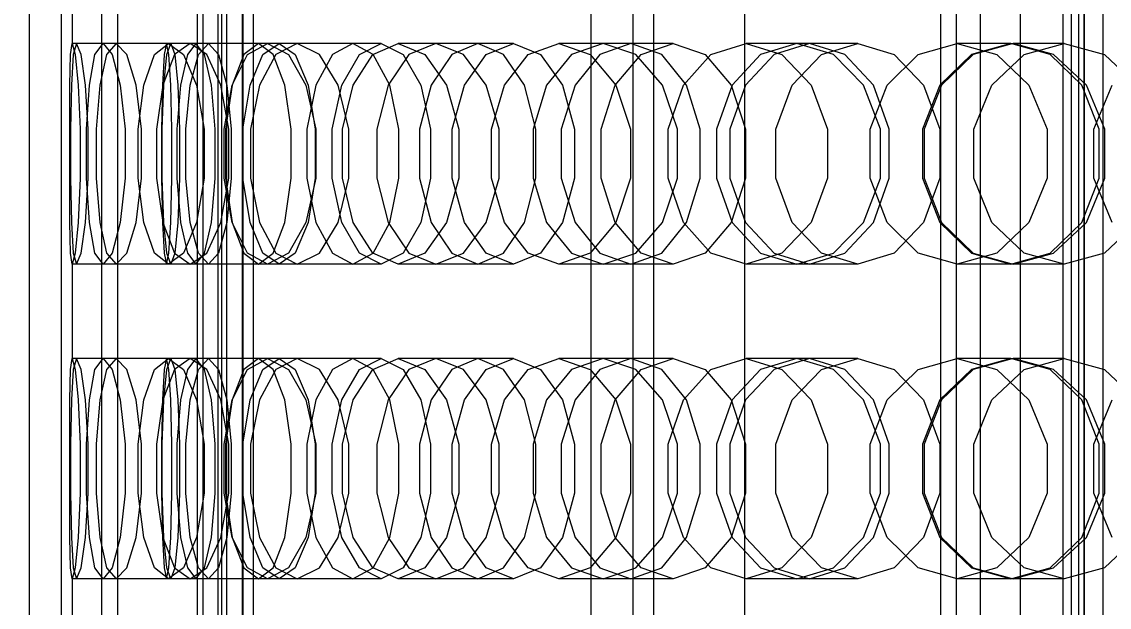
# Model space of a CAD drawing. Header units: millimetres. Extents: x -191664 to 191490, y -197311 to 10263.
# Drawn here: x 1173.6 to 1380.8, y -110326.4 to -110214.8 of the extents above; entities that cross this region are included whole.
import ezdxf

# ---------------------------------------------------------------- set-up
doc = ezdxf.new("R2010")
doc.units = ezdxf.units.MM
doc.layers.add('DET_briquetadora_superior', color=7, linetype='Continuous', lineweight=0)
doc.layers.add('R15_COTAS_TRANSPORTE_P', color=1, linetype='Continuous', lineweight=0)
doc.dimstyles.new('PLANTA_20', dxfattribs={"dimtxt": 50, "dimasz": 30, "dimexe": 30, "dimexo": 16, "dimgap": 20, "dimtad": 1, "dimtih": 1, "dimtoh": 1, "dimdec": 1, "dimzin": 0, "dimdsep": 46, "dimcen": 0.09, "dimadec": 0, "dimazin": 0, "dimtfac": 1, "dimtdec": 4, "dimtofl": 0, "dimtmove": 0, "dimatfit": 3, "dimfxl": 1, "dimtolj": 1, "dimtzin": 0, "dimarcsym": 0})

# ---------------------------------------------------------------- blocks, each defined once
blk = doc.blocks.new('*D131')
at = {"layer": 'Defpoints', "color": 0, "transparency": 16777216}
for p in [(1100, -183968.15), (1139.8, -184162.66), (1104.62, -184212), (1304.62, -184212), (1304.62, -184212)]:
    blk.add_point(p, dxfattribs=at)
at = {"layer": 'R15_COTAS_TRANSPORTE_P', "color": 0, "lineweight": -2, "transparency": 16777216}
blk.add_arc((1304.62, -184212), 172.05, 140.0034, 169.9966, dxfattribs=at)
at = {"layer": 'R15_COTAS_TRANSPORTE_P', "color": 0, "transparency": 16777216}
for points in [[(1169.28, -184097.88), (1176.35, -184104.95), (1194.03, -184080.2)], [(1140.17, -184182.55), (1130.2, -184181.68), (1132.57, -184212)]]:
    blk.add_solid(points, dxfattribs=at)
blk = doc.blocks.new('*D133')
at = {"layer": 'Defpoints', "color": 0, "transparency": 16777216}
for p in [(439.69, -194147.98), (217.89, -194406.09), (-500, -194490), (-500, -194490), (500, -194490)]:
    blk.add_point(p, dxfattribs=at)
at = {"layer": 'R15_COTAS_TRANSPORTE_P', "color": 0, "lineweight": -2, "transparency": 16777216}
blk.add_arc((-500, -194490), 722.77, 2.37834, 17.62166, dxfattribs=at)
at = {"layer": 'R15_COTAS_TRANSPORTE_P', "color": 0, "transparency": 16777216}
for points in [[(184.12, -194272.81), (193.59, -194269.58), (179.18, -194242.8)], [(227.15, -194459.9), (217.15, -194460.11), (222.77, -194490)]]:
    blk.add_solid(points, dxfattribs=at)

msp = doc.modelspace()

# ---------------------------------------------------------------- linework, layer by layer
at = {"layer": 'DET_briquetadora_superior', "color": 8, "true_color": 0x6f7d84}
for p, q in [((1376, -110401), (1376, -110019)), ((1372, -110397), (1372, -110023)), ((1376, -110023), (1376, -110397)), ((1207, -110030), (1207, -110390)), ((1211, -110390), (1211, -110030)), ((1290, -110030), (1290, -110390)), ((1294, -110390), (1294, -110030))]:
    msp.add_line(p, q, dxfattribs=at)
at = {"layer": 'DET_briquetadora_superior', "color": 253, "true_color": 0xa8b8bb}
for p, q in [((1372, -110400), (1372, -110020)), ((1375, -110400), (1375, -110020))]:
    msp.add_line(p, q, dxfattribs=at)
at = {"layer": 'DET_briquetadora_superior', "color": 254, "true_color": 0xd5dbd6}
for p, q in [((1175, -110030), (1175, -110390)), ((1181.13, -110030), (1181.13, -110390)), ((1211.64, -110030), (1211.64, -110390)), ((1217.77, -110390), (1217.77, -110030)), ((1373.49, -110030), (1373.49, -110390)), ((1379.62, -110390), (1379.62, -110030))]:
    msp.add_line(p, q, dxfattribs=at)
at = {"layer": 'DET_briquetadora_superior', "color": 250, "true_color": 0x30373b}
for p, q in [((1188.79, -110030), (1188.79, -110390)), ((1208.13, -110030), (1208.13, -110390)), ((1215.79, -110390), (1215.79, -110030)), ((1356.18, -110030), (1356.18, -110390)), ((1363.85, -110390), (1363.85, -110030))]:
    msp.add_line(p, q, dxfattribs=at)
at = {"layer": 'DET_briquetadora_superior', "color": 252, "true_color": 0x77858c}
for p, q in [((1191.85, -110030), (1191.85, -110390)), ((1212.58, -110030), (1212.58, -110390)), ((1215.64, -110390), (1215.64, -110030)), ((1348.62, -110030), (1348.62, -110390)), ((1351.69, -110390), (1351.69, -110030))]:
    msp.add_line(p, q, dxfattribs=at)
at = {"layer": 'DET_briquetadora_superior', "color": 9, "true_color": 0xb9c3c2}
for p, q in [((1282.1, -110390), (1282.1, -110030)), ((1311.28, -110030), (1311.28, -110390)), ((1371.99, -110390), (1371.99, -110030)), ((1183.22, -110201), (1183.22, -110219)), ((1182.88, -110221.08), (1183.22, -110219)), ((1201.2, -110219), (1183.22, -110219)), ((1183.22, -110219), (1183.78, -110221.08)), ((1184.06, -110219), (1183.42, -110221.08)), ((1202, -110219), (1184.06, -110219)), ((1184.91, -110221.08), (1184.06, -110219)), ((1187.56, -110221.08), (1189.09, -110219)), ((1206.8, -110219), (1189.09, -110219)), ((1189.09, -110219), (1190.82, -110221.08)), ((1191.59, -110219), (1189.77, -110221.08)), ((1209.18, -110219), (1191.59, -110219)), ((1193.62, -110221.08), (1191.59, -110219)), ((1198.87, -110221.08), (1201.55, -110219)), ((1201.2, -110219), (1200.75, -110221.08)), ((1201.65, -110221.08), (1201.2, -110219)), ((1201.26, -110221.08), (1202, -110219)), ((1218.69, -110219), (1201.55, -110219)), ((1201.55, -110219), (1204.44, -110221.08)), ((1202, -110219), (1202.75, -110221.08)), ((1205.68, -110219), (1202.71, -110221.08)), ((1206.8, -110219), (1205.16, -110221.08)), ((1222.63, -110219), (1205.68, -110219)), ((1208.85, -110221.08), (1205.68, -110219)), ((1208.43, -110221.08), (1206.8, -110219)), ((1207.26, -110221.08), (1209.18, -110219)), ((1209.18, -110219), (1211.11, -110221.08)), ((1218.69, -110219), (1215.9, -110221.08)), ((1216.61, -110221.08), (1220.41, -110219)), ((1221.48, -110221.08), (1218.69, -110219)), ((1219.56, -110221.08), (1222.63, -110219)), ((1236.68, -110219), (1220.41, -110219)), ((1220.41, -110219), (1224.4, -110221.08)), ((1226.09, -110219), (1222.02, -110221.08)), ((1222.63, -110219), (1225.7, -110221.08)), ((1242.1, -110219), (1226.09, -110219)), ((1230.34, -110221.08), (1226.09, -110219)), ((1236.68, -110219), (1232.79, -110221.08)), ((1240.58, -110221.08), (1236.68, -110219)), ((1237.94, -110221.08), (1242.1, -110219)), ((1240.49, -110221.08), (1245.33, -110219)), ((1242.1, -110219), (1246.26, -110221.08)), ((1260.46, -110219), (1245.33, -110219)), ((1245.33, -110219), (1250.36, -110221.08)), ((1252.47, -110219), (1247.37, -110221.08)), ((1267.27, -110219), (1252.47, -110219)), ((1257.74, -110221.08), (1252.47, -110219)), ((1260.46, -110219), (1255.52, -110221.08)), ((1265.4, -110221.08), (1260.46, -110219)), ((1262.08, -110221.08), (1267.27, -110219)), ((1267.27, -110219), (1272.45, -110221.08)), ((1270.08, -110221.08), (1275.9, -110219)), ((1289.62, -110219), (1275.9, -110219)), ((1275.9, -110219), (1281.87, -110221.08)), ((1284.36, -110219), (1278.32, -110221.08)), ((1289.62, -110219), (1283.73, -110221.08)), ((1297.7, -110219), (1284.36, -110219)), ((1290.56, -110221.08), (1284.36, -110219)), ((1295.52, -110221.08), (1289.62, -110219)), ((1291.58, -110221.08), (1297.7, -110219)), ((1297.7, -110219), (1303.82, -110221.08)), ((1304.9, -110221.08), (1311.58, -110219)), ((1323.67, -110219), (1311.58, -110219)), ((1311.58, -110219), (1318.4, -110221.08)), ((1321.23, -110219), (1314.35, -110221.08)), ((1323.67, -110219), (1316.92, -110221.08)), ((1332.88, -110219), (1321.23, -110219)), ((1328.25, -110221.08), (1321.23, -110219)), ((1330.42, -110221.08), (1323.67, -110219)), ((1325.93, -110221.08), (1332.88, -110219)), ((1332.88, -110219), (1339.82, -110221.08)), ((1344.34, -110221.08), (1351.77, -110219)), ((1362.01, -110219), (1351.77, -110219)), ((1351.77, -110219), (1359.32, -110221.08)), ((1362.01, -110219), (1354.52, -110221.08)), ((1362.44, -110219), (1354.84, -110221.08)), ((1369.51, -110221.08), (1362.01, -110219)), ((1372.2, -110219), (1362.44, -110219)), ((1370.16, -110221.08), (1362.44, -110219)), ((1364.54, -110221.08), (1372.2, -110219)), ((1372.2, -110219), (1379.85, -110221.08)), ((1182.76, -110226.91), (1182.88, -110221.08)), ((1183.42, -110221.08), (1183.06, -110226.91)), ((1183.78, -110221.08), (1184.37, -110226.91)), ((1185.75, -110226.91), (1184.91, -110221.08)), ((1186.49, -110226.91), (1187.56, -110221.08)), ((1189.77, -110221.08), (1188.46, -110226.91)), ((1190.82, -110221.08), (1192.36, -110226.91)), ((1195.39, -110226.91), (1193.62, -110221.08)), ((1196.86, -110226.91), (1198.87, -110221.08)), ((1200.75, -110221.08), (1200.4, -110226.91)), ((1202.71, -110221.08), (1200.47, -110226.91)), ((1200.66, -110226.91), (1201.26, -110221.08)), ((1202.01, -110226.91), (1201.65, -110221.08)), ((1202.75, -110221.08), (1203.34, -110226.91)), ((1205.16, -110221.08), (1203.86, -110226.91)), ((1204.44, -110221.08), (1206.9, -110226.91)), ((1205.72, -110226.91), (1207.26, -110221.08)), ((1209.73, -110226.91), (1208.43, -110221.08)), ((1211.53, -110226.91), (1208.85, -110221.08)), ((1211.11, -110221.08), (1212.65, -110226.91)), ((1215.9, -110221.08), (1213.67, -110226.91)), ((1213.7, -110226.91), (1216.61, -110221.08)), ((1217.1, -110226.91), (1219.56, -110221.08)), ((1222.02, -110221.08), (1218.89, -110226.91)), ((1223.71, -110226.91), (1221.48, -110221.08)), ((1224.4, -110221.08), (1227.74, -110226.91)), ((1225.7, -110221.08), (1228.16, -110226.91)), ((1232.79, -110221.08), (1229.66, -110226.91)), ((1233.89, -110226.91), (1230.34, -110221.08)), ((1234.6, -110226.91), (1237.94, -110221.08)), ((1236.73, -110226.91), (1240.49, -110221.08)), ((1243.7, -110226.91), (1240.58, -110221.08)), ((1247.37, -110221.08), (1243.4, -110226.91)), ((1246.26, -110221.08), (1249.6, -110226.91)), ((1250.36, -110221.08), (1254.52, -110226.91)), ((1255.52, -110221.08), (1251.57, -110226.91)), ((1262.09, -110226.91), (1257.74, -110221.08)), ((1257.92, -110226.91), (1262.08, -110221.08)), ((1269.36, -110226.91), (1265.4, -110221.08)), ((1265.54, -110226.91), (1270.08, -110221.08)), ((1272.45, -110221.08), (1276.61, -110226.91)), ((1278.32, -110221.08), (1273.59, -110226.91)), ((1283.73, -110221.08), (1279, -110226.91)), ((1281.87, -110221.08), (1286.78, -110226.91)), ((1286.67, -110226.91), (1291.58, -110221.08)), ((1295.64, -110226.91), (1290.56, -110221.08)), ((1300.25, -110226.91), (1295.52, -110221.08)), ((1299.65, -110226.91), (1304.9, -110221.08)), ((1303.82, -110221.08), (1308.73, -110226.91)), ((1314.35, -110221.08), (1308.93, -110226.91)), ((1316.92, -110221.08), (1311.5, -110226.91)), ((1318.4, -110221.08), (1323.98, -110226.91)), ((1320.36, -110226.91), (1325.93, -110221.08)), ((1333.97, -110226.91), (1328.25, -110221.08)), ((1335.83, -110226.91), (1330.42, -110221.08)), ((1338.47, -110226.91), (1344.34, -110221.08)), ((1339.82, -110221.08), (1345.4, -110226.91)), ((1354.52, -110221.08), (1348.51, -110226.91)), ((1354.84, -110221.08), (1348.83, -110226.91)), ((1358.4, -110226.91), (1364.54, -110221.08)), ((1359.32, -110221.08), (1365.47, -110226.91)), ((1375.51, -110226.91), (1369.51, -110221.08)), ((1376.43, -110226.91), (1370.16, -110221.08)), ((1379.85, -110221.08), (1386, -110226.91)), ((1182.75, -110235.33), (1182.76, -110226.91)), ((1183.06, -110226.91), (1182.92, -110235.33)), ((1184.37, -110226.91), (1184.76, -110235.33)), ((1186.27, -110235.33), (1185.75, -110226.91)), ((1185.95, -110235.33), (1186.49, -110226.91)), ((1188.46, -110226.91), (1187.79, -110235.33)), ((1192.36, -110226.91), (1193.28, -110235.33)), ((1196.44, -110235.33), (1195.39, -110226.91)), ((1195.8, -110235.33), (1196.86, -110226.91)), ((1200.47, -110226.91), (1199.29, -110235.33)), ((1200.4, -110226.91), (1200.2, -110235.33)), ((1200.33, -110235.33), (1200.66, -110226.91)), ((1202.21, -110235.33), (1202.01, -110226.91)), ((1203.86, -110226.91), (1203.13, -110235.33)), ((1203.34, -110226.91), (1203.67, -110235.33)), ((1204.86, -110235.33), (1205.72, -110226.91)), ((1206.9, -110226.91), (1208.33, -110235.33)), ((1210.46, -110235.33), (1209.73, -110226.91)), ((1213.08, -110235.33), (1211.53, -110226.91)), ((1212.14, -110235.33), (1213.7, -110226.91)), ((1213.67, -110226.91), (1212.43, -110235.33)), ((1212.65, -110226.91), (1213.51, -110235.33)), ((1215.73, -110235.33), (1217.1, -110226.91)), ((1218.89, -110226.91), (1217.21, -110235.33)), ((1224.95, -110235.33), (1223.71, -110226.91)), ((1227.74, -110226.91), (1229.65, -110235.33)), ((1229.66, -110226.91), (1227.93, -110235.33)), ((1228.16, -110226.91), (1229.52, -110235.33)), ((1232.74, -110235.33), (1234.6, -110226.91)), ((1235.92, -110235.33), (1233.89, -110226.91)), ((1234.69, -110235.33), (1236.73, -110226.91)), ((1243.4, -110226.91), (1241.25, -110235.33)), ((1245.44, -110235.33), (1243.7, -110226.91)), ((1251.57, -110226.91), (1249.37, -110235.33)), ((1249.6, -110226.91), (1251.45, -110235.33)), ((1254.52, -110226.91), (1256.88, -110235.33)), ((1255.61, -110235.33), (1257.92, -110226.91)), ((1264.56, -110235.33), (1262.09, -110226.91)), ((1263.06, -110235.33), (1265.54, -110226.91)), ((1271.56, -110235.33), (1269.36, -110226.91)), ((1273.59, -110226.91), (1271.01, -110235.33)), ((1279, -110226.91), (1276.38, -110235.33)), ((1276.61, -110226.91), (1278.92, -110235.33)), ((1283.95, -110235.33), (1286.67, -110226.91)), ((1286.78, -110226.91), (1289.55, -110235.33)), ((1298.51, -110235.33), (1295.64, -110226.91)), ((1296.77, -110235.33), (1299.65, -110226.91)), ((1302.87, -110235.33), (1300.25, -110226.91)), ((1308.93, -110226.91), (1305.97, -110235.33)), ((1311.5, -110226.91), (1308.5, -110235.33)), ((1308.73, -110226.91), (1311.45, -110235.33)), ((1317.27, -110235.33), (1320.36, -110226.91)), ((1323.98, -110226.91), (1327.11, -110235.33)), ((1337.19, -110235.33), (1333.97, -110226.91)), ((1335.24, -110235.33), (1338.47, -110226.91)), ((1338.84, -110235.33), (1335.83, -110226.91)), ((1348.51, -110226.91), (1345.18, -110235.33)), ((1345.4, -110226.91), (1348.49, -110235.33)), ((1348.83, -110226.91), (1345.53, -110235.33)), ((1354.99, -110235.33), (1358.4, -110226.91)), ((1365.47, -110226.91), (1368.91, -110235.33)), ((1378.85, -110235.33), (1375.51, -110226.91)), ((1379.94, -110235.33), (1376.43, -110226.91)), ((1377.81, -110235.33), (1381.33, -110226.91)), ((1182.75, -110244.67), (1182.75, -110235.33)), ((1182.92, -110235.33), (1182.92, -110244.67)), ((1184.76, -110235.33), (1184.76, -110244.67)), ((1185.95, -110244.67), (1185.95, -110235.33)), ((1186.27, -110244.67), (1186.27, -110235.33)), ((1187.79, -110235.33), (1187.79, -110244.67)), ((1193.28, -110235.33), (1193.28, -110244.67)), ((1195.8, -110244.67), (1195.8, -110235.33)), ((1196.44, -110244.67), (1196.44, -110235.33)), ((1199.29, -110235.33), (1199.29, -110244.67)), ((1200.2, -110235.33), (1200.2, -110244.67)), ((1200.33, -110244.67), (1200.33, -110235.33)), ((1202.21, -110244.67), (1202.21, -110235.33)), ((1203.13, -110235.33), (1203.13, -110244.67)), ((1203.67, -110235.33), (1203.67, -110244.67)), ((1204.86, -110244.67), (1204.86, -110235.33)), ((1208.33, -110235.33), (1208.33, -110244.67)), ((1210.46, -110244.67), (1210.46, -110235.33)), ((1212.14, -110244.67), (1212.14, -110235.33)), ((1212.43, -110235.33), (1212.43, -110244.67)), ((1213.08, -110244.67), (1213.08, -110235.33)), ((1213.51, -110235.33), (1213.51, -110244.67)), ((1215.73, -110244.67), (1215.73, -110235.33)), ((1217.21, -110235.33), (1217.21, -110244.67)), ((1224.95, -110244.67), (1224.95, -110235.33)), ((1227.93, -110235.33), (1227.93, -110244.67)), ((1229.52, -110235.33), (1229.52, -110244.67)), ((1229.65, -110235.33), (1229.65, -110244.67)), ((1232.74, -110244.67), (1232.74, -110235.33)), ((1234.69, -110244.67), (1234.69, -110235.33)), ((1235.92, -110244.67), (1235.92, -110235.33)), ((1241.25, -110235.33), (1241.25, -110244.67)), ((1245.44, -110244.67), (1245.44, -110235.33)), ((1249.37, -110235.33), (1249.37, -110244.67)), ((1251.45, -110235.33), (1251.45, -110244.67)), ((1255.61, -110244.67), (1255.61, -110235.33)), ((1256.88, -110235.33), (1256.88, -110244.67)), ((1263.06, -110244.67), (1263.06, -110235.33)), ((1264.56, -110244.67), (1264.56, -110235.33)), ((1271.01, -110235.33), (1271.01, -110244.67)), ((1271.56, -110244.67), (1271.56, -110235.33)), ((1276.38, -110235.33), (1276.38, -110244.67)), ((1278.92, -110235.33), (1278.92, -110244.67)), ((1283.95, -110244.67), (1283.95, -110235.33)), ((1289.55, -110235.33), (1289.55, -110244.67)), ((1296.77, -110244.67), (1296.77, -110235.33)), ((1298.51, -110244.67), (1298.51, -110235.33)), ((1302.87, -110244.67), (1302.87, -110235.33)), ((1305.97, -110235.33), (1305.97, -110244.67)), ((1308.5, -110235.33), (1308.5, -110244.67)), ((1311.45, -110235.33), (1311.45, -110244.67)), ((1317.27, -110244.67), (1317.27, -110235.33)), ((1327.11, -110235.33), (1327.11, -110244.67)), ((1335.24, -110244.67), (1335.24, -110235.33)), ((1337.19, -110244.67), (1337.19, -110235.33)), ((1338.84, -110244.67), (1338.84, -110235.33)), ((1345.18, -110235.33), (1345.18, -110244.67)), ((1345.53, -110235.33), (1345.53, -110244.67)), ((1348.49, -110235.33), (1348.49, -110244.67)), ((1354.99, -110244.67), (1354.99, -110235.33)), ((1368.91, -110235.33), (1368.91, -110244.67)), ((1377.81, -110244.67), (1377.81, -110235.33)), ((1378.85, -110244.67), (1378.85, -110235.33)), ((1379.94, -110244.67), (1379.94, -110235.33)), ((1182.76, -110253.09), (1182.75, -110244.67)), ((1182.92, -110244.67), (1183.06, -110253.09)), ((1184.76, -110244.67), (1184.37, -110253.09)), ((1185.75, -110253.09), (1186.27, -110244.67)), ((1186.49, -110253.09), (1185.95, -110244.67)), ((1187.79, -110244.67), (1188.46, -110253.09)), ((1193.28, -110244.67), (1192.36, -110253.09)), ((1195.39, -110253.09), (1196.44, -110244.67)), ((1196.86, -110253.09), (1195.8, -110244.67)), ((1199.29, -110244.67), (1200.47, -110253.09)), ((1200.2, -110244.67), (1200.4, -110253.09)), ((1200.66, -110253.09), (1200.33, -110244.67)), ((1202.01, -110253.09), (1202.21, -110244.67)), ((1203.13, -110244.67), (1203.86, -110253.09)), ((1203.67, -110244.67), (1203.34, -110253.09)), ((1205.72, -110253.09), (1204.86, -110244.67)), ((1208.33, -110244.67), (1206.9, -110253.09)), ((1209.73, -110253.09), (1210.46, -110244.67)), ((1211.53, -110253.09), (1213.08, -110244.67)), ((1213.7, -110253.09), (1212.14, -110244.67)), ((1212.43, -110244.67), (1213.67, -110253.09)), ((1213.51, -110244.67), (1212.65, -110253.09)), ((1217.1, -110253.09), (1215.73, -110244.67)), ((1217.21, -110244.67), (1218.89, -110253.09)), ((1223.71, -110253.09), (1224.95, -110244.67)), ((1229.65, -110244.67), (1227.74, -110253.09)), ((1227.93, -110244.67), (1229.66, -110253.09)), ((1229.52, -110244.67), (1228.16, -110253.09)), ((1234.6, -110253.09), (1232.74, -110244.67)), ((1233.89, -110253.09), (1235.92, -110244.67)), ((1236.73, -110253.09), (1234.69, -110244.67)), ((1241.25, -110244.67), (1243.4, -110253.09)), ((1243.7, -110253.09), (1245.44, -110244.67)), ((1249.37, -110244.67), (1251.57, -110253.09)), ((1251.45, -110244.67), (1249.6, -110253.09)), ((1256.88, -110244.67), (1254.52, -110253.09)), ((1257.92, -110253.09), (1255.61, -110244.67)), ((1262.09, -110253.09), (1264.56, -110244.67)), ((1265.54, -110253.09), (1263.06, -110244.67)), ((1269.36, -110253.09), (1271.56, -110244.67)), ((1271.01, -110244.67), (1273.59, -110253.09)), ((1276.38, -110244.67), (1279, -110253.09)), ((1278.92, -110244.67), (1276.61, -110253.09)), ((1286.67, -110253.09), (1283.95, -110244.67)), ((1289.55, -110244.67), (1286.78, -110253.09)), ((1295.64, -110253.09), (1298.51, -110244.67)), ((1299.65, -110253.09), (1296.77, -110244.67)), ((1300.25, -110253.09), (1302.87, -110244.67)), ((1305.97, -110244.67), (1308.93, -110253.09)), ((1308.5, -110244.67), (1311.5, -110253.09)), ((1311.45, -110244.67), (1308.73, -110253.09)), ((1320.36, -110253.09), (1317.27, -110244.67)), ((1327.11, -110244.67), (1323.98, -110253.09)), ((1333.97, -110253.09), (1337.19, -110244.67)), ((1338.47, -110253.09), (1335.24, -110244.67)), ((1335.83, -110253.09), (1338.84, -110244.67)), ((1345.18, -110244.67), (1348.51, -110253.09)), ((1348.49, -110244.67), (1345.4, -110253.09)), ((1345.53, -110244.67), (1348.83, -110253.09)), ((1358.4, -110253.09), (1354.99, -110244.67)), ((1368.91, -110244.67), (1365.47, -110253.09)), ((1375.51, -110253.09), (1378.85, -110244.67)), ((1376.43, -110253.09), (1379.94, -110244.67)), ((1381.33, -110253.09), (1377.81, -110244.67)), ((1182.88, -110258.92), (1182.76, -110253.09)), ((1183.06, -110253.09), (1183.42, -110258.92)), ((1184.37, -110253.09), (1183.78, -110258.92)), ((1184.91, -110258.92), (1185.75, -110253.09)), ((1187.56, -110258.92), (1186.49, -110253.09)), ((1188.46, -110253.09), (1189.77, -110258.92)), ((1192.36, -110253.09), (1190.82, -110258.92)), ((1193.62, -110258.92), (1195.39, -110253.09)), ((1198.87, -110258.92), (1196.86, -110253.09)), ((1200.4, -110253.09), (1200.75, -110258.92)), ((1200.47, -110253.09), (1202.71, -110258.92)), ((1201.26, -110258.92), (1200.66, -110253.09)), ((1201.65, -110258.92), (1202.01, -110253.09)), ((1203.34, -110253.09), (1202.75, -110258.92)), ((1203.86, -110253.09), (1205.16, -110258.92)), ((1206.9, -110253.09), (1204.44, -110258.92)), ((1207.26, -110258.92), (1205.72, -110253.09)), ((1208.43, -110258.92), (1209.73, -110253.09)), ((1208.85, -110258.92), (1211.53, -110253.09)), ((1212.65, -110253.09), (1211.11, -110258.92)), ((1213.67, -110253.09), (1215.9, -110258.92)), ((1216.61, -110258.92), (1213.7, -110253.09)), ((1219.56, -110258.92), (1217.1, -110253.09)), ((1218.89, -110253.09), (1222.02, -110258.92)), ((1221.48, -110258.92), (1223.71, -110253.09)), ((1227.74, -110253.09), (1224.4, -110258.92)), ((1228.16, -110253.09), (1225.7, -110258.92)), ((1229.66, -110253.09), (1232.79, -110258.92)), ((1230.34, -110258.92), (1233.89, -110253.09)), ((1237.94, -110258.92), (1234.6, -110253.09)), ((1240.49, -110258.92), (1236.73, -110253.09)), ((1240.58, -110258.92), (1243.7, -110253.09)), ((1243.4, -110253.09), (1247.37, -110258.92)), ((1249.6, -110253.09), (1246.26, -110258.92)), ((1254.52, -110253.09), (1250.36, -110258.92)), ((1251.57, -110253.09), (1255.52, -110258.92)), ((1257.74, -110258.92), (1262.09, -110253.09)), ((1262.08, -110258.92), (1257.92, -110253.09)), ((1265.4, -110258.92), (1269.36, -110253.09)), ((1270.08, -110258.92), (1265.54, -110253.09)), ((1276.61, -110253.09), (1272.45, -110258.92)), ((1273.59, -110253.09), (1278.32, -110258.92)), ((1279, -110253.09), (1283.73, -110258.92)), ((1286.78, -110253.09), (1281.87, -110258.92)), ((1291.58, -110258.92), (1286.67, -110253.09)), ((1290.56, -110258.92), (1295.64, -110253.09)), ((1295.52, -110258.92), (1300.25, -110253.09)), ((1304.9, -110258.92), (1299.65, -110253.09)), ((1308.73, -110253.09), (1303.82, -110258.92)), ((1308.93, -110253.09), (1314.35, -110258.92)), ((1311.5, -110253.09), (1316.92, -110258.92)), ((1323.98, -110253.09), (1318.4, -110258.92)), ((1325.93, -110258.92), (1320.36, -110253.09)), ((1328.25, -110258.92), (1333.97, -110253.09)), ((1330.42, -110258.92), (1335.83, -110253.09)), ((1344.34, -110258.92), (1338.47, -110253.09)), ((1345.4, -110253.09), (1339.82, -110258.92)), ((1348.51, -110253.09), (1354.52, -110258.92)), ((1348.83, -110253.09), (1354.84, -110258.92)), ((1364.54, -110258.92), (1358.4, -110253.09)), ((1365.47, -110253.09), (1359.32, -110258.92)), ((1369.51, -110258.92), (1375.51, -110253.09)), ((1370.16, -110258.92), (1376.43, -110253.09)), ((1386, -110253.09), (1379.85, -110258.92)), ((1183.22, -110261), (1182.88, -110258.92)), ((1183.78, -110258.92), (1183.22, -110261)), ((1183.42, -110258.92), (1184.06, -110261)), ((1184.06, -110261), (1184.91, -110258.92)), ((1189.09, -110261), (1187.56, -110258.92)), ((1190.82, -110258.92), (1189.09, -110261)), ((1189.77, -110258.92), (1191.59, -110261)), ((1191.59, -110261), (1193.62, -110258.92)), ((1201.55, -110261), (1198.87, -110258.92)), ((1200.75, -110258.92), (1201.2, -110261)), ((1201.2, -110261), (1201.65, -110258.92)), ((1202, -110261), (1201.26, -110258.92)), ((1204.44, -110258.92), (1201.55, -110261)), ((1202.75, -110258.92), (1202, -110261)), ((1202.71, -110258.92), (1205.68, -110261)), ((1205.16, -110258.92), (1206.8, -110261)), ((1205.68, -110261), (1208.85, -110258.92)), ((1206.8, -110261), (1208.43, -110258.92)), ((1209.18, -110261), (1207.26, -110258.92)), ((1211.11, -110258.92), (1209.18, -110261)), ((1215.9, -110258.92), (1218.69, -110261)), ((1220.41, -110261), (1216.61, -110258.92)), ((1218.69, -110261), (1221.48, -110258.92)), ((1222.63, -110261), (1219.56, -110258.92)), ((1224.4, -110258.92), (1220.41, -110261)), ((1222.02, -110258.92), (1226.09, -110261)), ((1225.7, -110258.92), (1222.63, -110261)), ((1226.09, -110261), (1230.34, -110258.92)), ((1232.79, -110258.92), (1236.68, -110261)), ((1236.68, -110261), (1240.58, -110258.92)), ((1242.1, -110261), (1237.94, -110258.92)), ((1245.33, -110261), (1240.49, -110258.92)), ((1246.26, -110258.92), (1242.1, -110261)), ((1250.36, -110258.92), (1245.33, -110261)), ((1247.37, -110258.92), (1252.47, -110261)), ((1252.47, -110261), (1257.74, -110258.92)), ((1255.52, -110258.92), (1260.46, -110261)), ((1260.46, -110261), (1265.4, -110258.92)), ((1267.27, -110261), (1262.08, -110258.92)), ((1272.45, -110258.92), (1267.27, -110261)), ((1275.9, -110261), (1270.08, -110258.92)), ((1281.87, -110258.92), (1275.9, -110261)), ((1278.32, -110258.92), (1284.36, -110261)), ((1283.73, -110258.92), (1289.62, -110261)), ((1284.36, -110261), (1290.56, -110258.92)), ((1289.62, -110261), (1295.52, -110258.92)), ((1297.7, -110261), (1291.58, -110258.92)), ((1303.82, -110258.92), (1297.7, -110261)), ((1311.58, -110261), (1304.9, -110258.92)), ((1318.4, -110258.92), (1311.58, -110261)), ((1314.35, -110258.92), (1321.23, -110261)), ((1316.92, -110258.92), (1323.67, -110261)), ((1321.23, -110261), (1328.25, -110258.92)), ((1323.67, -110261), (1330.42, -110258.92)), ((1332.88, -110261), (1325.93, -110258.92)), ((1339.82, -110258.92), (1332.88, -110261)), ((1351.77, -110261), (1344.34, -110258.92)), ((1359.32, -110258.92), (1351.77, -110261)), ((1354.52, -110258.92), (1362.01, -110261)), ((1354.84, -110258.92), (1362.44, -110261)), ((1362.01, -110261), (1369.51, -110258.92)), ((1362.44, -110261), (1370.16, -110258.92)), ((1372.2, -110261), (1364.54, -110258.92)), ((1379.85, -110258.92), (1372.2, -110261)), ((1201.2, -110261), (1183.22, -110261)), ((1183.22, -110261), (1183.22, -110279)), ((1202, -110261), (1184.06, -110261)), ((1206.8, -110261), (1189.09, -110261)), ((1209.18, -110261), (1191.59, -110261)), ((1218.69, -110261), (1201.55, -110261)), ((1222.63, -110261), (1205.68, -110261)), ((1236.68, -110261), (1220.41, -110261)), ((1242.1, -110261), (1226.09, -110261)), ((1260.46, -110261), (1245.33, -110261)), ((1267.27, -110261), (1252.47, -110261)), ((1289.62, -110261), (1275.9, -110261)), ((1297.7, -110261), (1284.36, -110261)), ((1323.67, -110261), (1311.58, -110261)), ((1332.88, -110261), (1321.23, -110261)), ((1362.01, -110261), (1351.77, -110261)), ((1372.2, -110261), (1362.44, -110261)), ((1182.88, -110281.08), (1183.22, -110279)), ((1201.2, -110279), (1183.22, -110279)), ((1183.22, -110279), (1183.78, -110281.08)), ((1184.06, -110279), (1183.42, -110281.08)), ((1202, -110279), (1184.06, -110279)), ((1184.91, -110281.08), (1184.06, -110279)), ((1187.56, -110281.08), (1189.09, -110279)), ((1206.8, -110279), (1189.09, -110279)), ((1189.09, -110279), (1190.82, -110281.08)), ((1191.59, -110279), (1189.77, -110281.08)), ((1209.18, -110279), (1191.59, -110279)), ((1193.62, -110281.08), (1191.59, -110279)), ((1198.87, -110281.08), (1201.55, -110279)), ((1201.2, -110279), (1200.75, -110281.08)), ((1201.65, -110281.08), (1201.2, -110279)), ((1201.26, -110281.08), (1202, -110279)), ((1218.69, -110279), (1201.55, -110279)), ((1201.55, -110279), (1204.44, -110281.08)), ((1202, -110279), (1202.75, -110281.08)), ((1205.68, -110279), (1202.71, -110281.08)), ((1206.8, -110279), (1205.16, -110281.08)), ((1222.63, -110279), (1205.68, -110279)), ((1208.85, -110281.08), (1205.68, -110279)), ((1208.43, -110281.08), (1206.8, -110279)), ((1207.26, -110281.08), (1209.18, -110279)), ((1209.18, -110279), (1211.11, -110281.08)), ((1218.69, -110279), (1215.9, -110281.08)), ((1216.61, -110281.08), (1220.41, -110279)), ((1221.48, -110281.08), (1218.69, -110279)), ((1219.56, -110281.08), (1222.63, -110279)), ((1236.68, -110279), (1220.41, -110279)), ((1220.41, -110279), (1224.4, -110281.08)), ((1226.09, -110279), (1222.02, -110281.08)), ((1222.63, -110279), (1225.7, -110281.08)), ((1242.1, -110279), (1226.09, -110279)), ((1230.34, -110281.08), (1226.09, -110279)), ((1236.68, -110279), (1232.79, -110281.08)), ((1240.58, -110281.08), (1236.68, -110279)), ((1237.94, -110281.08), (1242.1, -110279)), ((1240.49, -110281.08), (1245.33, -110279)), ((1242.1, -110279), (1246.26, -110281.08)), ((1260.46, -110279), (1245.33, -110279)), ((1245.33, -110279), (1250.36, -110281.08)), ((1252.47, -110279), (1247.37, -110281.08)), ((1267.27, -110279), (1252.47, -110279)), ((1257.74, -110281.08), (1252.47, -110279)), ((1260.46, -110279), (1255.52, -110281.08)), ((1265.4, -110281.08), (1260.46, -110279)), ((1262.08, -110281.08), (1267.27, -110279)), ((1267.27, -110279), (1272.45, -110281.08)), ((1270.08, -110281.08), (1275.9, -110279)), ((1289.62, -110279), (1275.9, -110279)), ((1275.9, -110279), (1281.87, -110281.08)), ((1284.36, -110279), (1278.32, -110281.08)), ((1289.62, -110279), (1283.73, -110281.08)), ((1297.7, -110279), (1284.36, -110279)), ((1290.56, -110281.08), (1284.36, -110279)), ((1295.52, -110281.08), (1289.62, -110279)), ((1291.58, -110281.08), (1297.7, -110279)), ((1297.7, -110279), (1303.82, -110281.08)), ((1304.9, -110281.08), (1311.58, -110279)), ((1323.67, -110279), (1311.58, -110279)), ((1311.58, -110279), (1318.4, -110281.08)), ((1321.23, -110279), (1314.35, -110281.08)), ((1323.67, -110279), (1316.92, -110281.08)), ((1332.88, -110279), (1321.23, -110279)), ((1328.25, -110281.08), (1321.23, -110279)), ((1330.42, -110281.08), (1323.67, -110279)), ((1325.93, -110281.08), (1332.88, -110279)), ((1332.88, -110279), (1339.82, -110281.08)), ((1344.34, -110281.08), (1351.77, -110279)), ((1362.01, -110279), (1351.77, -110279)), ((1351.77, -110279), (1359.32, -110281.08)), ((1362.01, -110279), (1354.52, -110281.08)), ((1362.44, -110279), (1354.84, -110281.08)), ((1369.51, -110281.08), (1362.01, -110279)), ((1372.2, -110279), (1362.44, -110279)), ((1370.16, -110281.08), (1362.44, -110279)), ((1364.54, -110281.08), (1372.2, -110279)), ((1372.2, -110279), (1379.85, -110281.08)), ((1182.76, -110286.91), (1182.88, -110281.08)), ((1183.42, -110281.08), (1183.06, -110286.91)), ((1183.78, -110281.08), (1184.37, -110286.91)), ((1185.75, -110286.91), (1184.91, -110281.08)), ((1186.49, -110286.91), (1187.56, -110281.08)), ((1189.77, -110281.08), (1188.46, -110286.91)), ((1190.82, -110281.08), (1192.36, -110286.91)), ((1195.39, -110286.91), (1193.62, -110281.08)), ((1196.86, -110286.91), (1198.87, -110281.08)), ((1200.75, -110281.08), (1200.4, -110286.91)), ((1202.71, -110281.08), (1200.47, -110286.91)), ((1200.66, -110286.91), (1201.26, -110281.08)), ((1202.01, -110286.91), (1201.65, -110281.08)), ((1202.75, -110281.08), (1203.34, -110286.91)), ((1205.16, -110281.08), (1203.86, -110286.91)), ((1204.44, -110281.08), (1206.9, -110286.91)), ((1205.72, -110286.91), (1207.26, -110281.08)), ((1209.73, -110286.91), (1208.43, -110281.08)), ((1211.53, -110286.91), (1208.85, -110281.08)), ((1211.11, -110281.08), (1212.65, -110286.91)), ((1215.9, -110281.08), (1213.67, -110286.91)), ((1213.7, -110286.91), (1216.61, -110281.08)), ((1217.1, -110286.91), (1219.56, -110281.08)), ((1222.02, -110281.08), (1218.89, -110286.91)), ((1223.71, -110286.91), (1221.48, -110281.08)), ((1224.4, -110281.08), (1227.74, -110286.91)), ((1225.7, -110281.08), (1228.16, -110286.91)), ((1232.79, -110281.08), (1229.66, -110286.91)), ((1233.89, -110286.91), (1230.34, -110281.08)), ((1234.6, -110286.91), (1237.94, -110281.08)), ((1236.73, -110286.91), (1240.49, -110281.08)), ((1243.7, -110286.91), (1240.58, -110281.08)), ((1247.37, -110281.08), (1243.4, -110286.91)), ((1246.26, -110281.08), (1249.6, -110286.91)), ((1250.36, -110281.08), (1254.52, -110286.91)), ((1255.52, -110281.08), (1251.57, -110286.91)), ((1262.09, -110286.91), (1257.74, -110281.08)), ((1257.92, -110286.91), (1262.08, -110281.08)), ((1269.36, -110286.91), (1265.4, -110281.08)), ((1265.54, -110286.91), (1270.08, -110281.08)), ((1272.45, -110281.08), (1276.61, -110286.91)), ((1278.32, -110281.08), (1273.59, -110286.91)), ((1283.73, -110281.08), (1279, -110286.91)), ((1281.87, -110281.08), (1286.78, -110286.91)), ((1286.67, -110286.91), (1291.58, -110281.08)), ((1295.64, -110286.91), (1290.56, -110281.08)), ((1300.25, -110286.91), (1295.52, -110281.08)), ((1299.65, -110286.91), (1304.9, -110281.08)), ((1303.82, -110281.08), (1308.73, -110286.91)), ((1314.35, -110281.08), (1308.93, -110286.91)), ((1316.92, -110281.08), (1311.5, -110286.91)), ((1318.4, -110281.08), (1323.98, -110286.91)), ((1320.36, -110286.91), (1325.93, -110281.08)), ((1333.97, -110286.91), (1328.25, -110281.08)), ((1335.83, -110286.91), (1330.42, -110281.08)), ((1338.47, -110286.91), (1344.34, -110281.08)), ((1339.82, -110281.08), (1345.4, -110286.91)), ((1354.52, -110281.08), (1348.51, -110286.91)), ((1354.84, -110281.08), (1348.83, -110286.91)), ((1358.4, -110286.91), (1364.54, -110281.08)), ((1359.32, -110281.08), (1365.47, -110286.91)), ((1375.51, -110286.91), (1369.51, -110281.08)), ((1376.43, -110286.91), (1370.16, -110281.08)), ((1379.85, -110281.08), (1386, -110286.91)), ((1182.75, -110295.33), (1182.76, -110286.91)), ((1183.06, -110286.91), (1182.92, -110295.33)), ((1184.37, -110286.91), (1184.76, -110295.33)), ((1186.27, -110295.33), (1185.75, -110286.91)), ((1185.95, -110295.33), (1186.49, -110286.91)), ((1188.46, -110286.91), (1187.79, -110295.33)), ((1192.36, -110286.91), (1193.28, -110295.33)), ((1196.44, -110295.33), (1195.39, -110286.91)), ((1195.8, -110295.33), (1196.86, -110286.91)), ((1200.47, -110286.91), (1199.29, -110295.33)), ((1200.4, -110286.91), (1200.2, -110295.33)), ((1200.33, -110295.33), (1200.66, -110286.91)), ((1202.21, -110295.33), (1202.01, -110286.91)), ((1203.86, -110286.91), (1203.13, -110295.33)), ((1203.34, -110286.91), (1203.67, -110295.33)), ((1204.86, -110295.33), (1205.72, -110286.91)), ((1206.9, -110286.91), (1208.33, -110295.33)), ((1210.46, -110295.33), (1209.73, -110286.91)), ((1213.08, -110295.33), (1211.53, -110286.91)), ((1212.14, -110295.33), (1213.7, -110286.91)), ((1213.67, -110286.91), (1212.43, -110295.33)), ((1212.65, -110286.91), (1213.51, -110295.33)), ((1215.73, -110295.33), (1217.1, -110286.91)), ((1218.89, -110286.91), (1217.21, -110295.33)), ((1224.95, -110295.33), (1223.71, -110286.91)), ((1227.74, -110286.91), (1229.65, -110295.33)), ((1229.66, -110286.91), (1227.93, -110295.33)), ((1228.16, -110286.91), (1229.52, -110295.33)), ((1232.74, -110295.33), (1234.6, -110286.91)), ((1235.92, -110295.33), (1233.89, -110286.91)), ((1234.69, -110295.33), (1236.73, -110286.91)), ((1243.4, -110286.91), (1241.25, -110295.33)), ((1245.44, -110295.33), (1243.7, -110286.91)), ((1251.57, -110286.91), (1249.37, -110295.33)), ((1249.6, -110286.91), (1251.45, -110295.33)), ((1254.52, -110286.91), (1256.88, -110295.33)), ((1255.61, -110295.33), (1257.92, -110286.91)), ((1264.56, -110295.33), (1262.09, -110286.91)), ((1263.06, -110295.33), (1265.54, -110286.91)), ((1271.56, -110295.33), (1269.36, -110286.91)), ((1273.59, -110286.91), (1271.01, -110295.33)), ((1279, -110286.91), (1276.38, -110295.33)), ((1276.61, -110286.91), (1278.92, -110295.33)), ((1283.95, -110295.33), (1286.67, -110286.91)), ((1286.78, -110286.91), (1289.55, -110295.33)), ((1298.51, -110295.33), (1295.64, -110286.91)), ((1296.77, -110295.33), (1299.65, -110286.91)), ((1302.87, -110295.33), (1300.25, -110286.91)), ((1308.93, -110286.91), (1305.97, -110295.33)), ((1311.5, -110286.91), (1308.5, -110295.33)), ((1308.73, -110286.91), (1311.45, -110295.33)), ((1317.27, -110295.33), (1320.36, -110286.91)), ((1323.98, -110286.91), (1327.11, -110295.33)), ((1337.19, -110295.33), (1333.97, -110286.91)), ((1335.24, -110295.33), (1338.47, -110286.91)), ((1338.84, -110295.33), (1335.83, -110286.91)), ((1348.51, -110286.91), (1345.18, -110295.33)), ((1345.4, -110286.91), (1348.49, -110295.33)), ((1348.83, -110286.91), (1345.53, -110295.33)), ((1354.99, -110295.33), (1358.4, -110286.91)), ((1365.47, -110286.91), (1368.91, -110295.33)), ((1378.85, -110295.33), (1375.51, -110286.91)), ((1379.94, -110295.33), (1376.43, -110286.91)), ((1377.81, -110295.33), (1381.33, -110286.91)), ((1182.75, -110304.67), (1182.75, -110295.33)), ((1182.92, -110295.33), (1182.92, -110304.67)), ((1184.76, -110295.33), (1184.76, -110304.67)), ((1185.95, -110304.67), (1185.95, -110295.33)), ((1186.27, -110304.67), (1186.27, -110295.33)), ((1187.79, -110295.33), (1187.79, -110304.67)), ((1193.28, -110295.33), (1193.28, -110304.67)), ((1195.8, -110304.67), (1195.8, -110295.33)), ((1196.44, -110304.67), (1196.44, -110295.33)), ((1199.29, -110295.33), (1199.29, -110304.67)), ((1200.2, -110295.33), (1200.2, -110304.67)), ((1200.33, -110304.67), (1200.33, -110295.33)), ((1202.21, -110304.67), (1202.21, -110295.33)), ((1203.13, -110295.33), (1203.13, -110304.67)), ((1203.67, -110295.33), (1203.67, -110304.67)), ((1204.86, -110304.67), (1204.86, -110295.33)), ((1208.33, -110295.33), (1208.33, -110304.67)), ((1210.46, -110304.67), (1210.46, -110295.33)), ((1212.14, -110304.67), (1212.14, -110295.33)), ((1212.43, -110295.33), (1212.43, -110304.67)), ((1213.08, -110304.67), (1213.08, -110295.33)), ((1213.51, -110295.33), (1213.51, -110304.67)), ((1215.73, -110304.67), (1215.73, -110295.33)), ((1217.21, -110295.33), (1217.21, -110304.67)), ((1224.95, -110304.67), (1224.95, -110295.33)), ((1227.93, -110295.33), (1227.93, -110304.67)), ((1229.52, -110295.33), (1229.52, -110304.67)), ((1229.65, -110295.33), (1229.65, -110304.67)), ((1232.74, -110304.67), (1232.74, -110295.33)), ((1234.69, -110304.67), (1234.69, -110295.33)), ((1235.92, -110304.67), (1235.92, -110295.33)), ((1241.25, -110295.33), (1241.25, -110304.67)), ((1245.44, -110304.67), (1245.44, -110295.33)), ((1249.37, -110295.33), (1249.37, -110304.67)), ((1251.45, -110295.33), (1251.45, -110304.67)), ((1255.61, -110304.67), (1255.61, -110295.33)), ((1256.88, -110295.33), (1256.88, -110304.67)), ((1263.06, -110304.67), (1263.06, -110295.33)), ((1264.56, -110304.67), (1264.56, -110295.33)), ((1271.01, -110295.33), (1271.01, -110304.67)), ((1271.56, -110304.67), (1271.56, -110295.33)), ((1276.38, -110295.33), (1276.38, -110304.67)), ((1278.92, -110295.33), (1278.92, -110304.67)), ((1283.95, -110304.67), (1283.95, -110295.33)), ((1289.55, -110295.33), (1289.55, -110304.67)), ((1296.77, -110304.67), (1296.77, -110295.33)), ((1298.51, -110304.67), (1298.51, -110295.33)), ((1302.87, -110304.67), (1302.87, -110295.33)), ((1305.97, -110295.33), (1305.97, -110304.67)), ((1308.5, -110295.33), (1308.5, -110304.67)), ((1311.45, -110295.33), (1311.45, -110304.67)), ((1317.27, -110304.67), (1317.27, -110295.33)), ((1327.11, -110295.33), (1327.11, -110304.67)), ((1335.24, -110304.67), (1335.24, -110295.33)), ((1337.19, -110304.67), (1337.19, -110295.33)), ((1338.84, -110304.67), (1338.84, -110295.33)), ((1345.18, -110295.33), (1345.18, -110304.67)), ((1345.53, -110295.33), (1345.53, -110304.67)), ((1348.49, -110295.33), (1348.49, -110304.67)), ((1354.99, -110304.67), (1354.99, -110295.33)), ((1368.91, -110295.33), (1368.91, -110304.67)), ((1377.81, -110304.67), (1377.81, -110295.33)), ((1378.85, -110304.67), (1378.85, -110295.33)), ((1379.94, -110304.67), (1379.94, -110295.33)), ((1182.76, -110313.09), (1182.75, -110304.67)), ((1182.92, -110304.67), (1183.06, -110313.09)), ((1184.76, -110304.67), (1184.37, -110313.09)), ((1185.75, -110313.09), (1186.27, -110304.67)), ((1186.49, -110313.09), (1185.95, -110304.67)), ((1187.79, -110304.67), (1188.46, -110313.09)), ((1193.28, -110304.67), (1192.36, -110313.09)), ((1195.39, -110313.09), (1196.44, -110304.67)), ((1196.86, -110313.09), (1195.8, -110304.67)), ((1199.29, -110304.67), (1200.47, -110313.09)), ((1200.2, -110304.67), (1200.4, -110313.09)), ((1200.66, -110313.09), (1200.33, -110304.67)), ((1202.01, -110313.09), (1202.21, -110304.67)), ((1203.13, -110304.67), (1203.86, -110313.09)), ((1203.67, -110304.67), (1203.34, -110313.09)), ((1205.72, -110313.09), (1204.86, -110304.67)), ((1208.33, -110304.67), (1206.9, -110313.09)), ((1209.73, -110313.09), (1210.46, -110304.67)), ((1211.53, -110313.09), (1213.08, -110304.67)), ((1213.7, -110313.09), (1212.14, -110304.67)), ((1212.43, -110304.67), (1213.67, -110313.09)), ((1213.51, -110304.67), (1212.65, -110313.09)), ((1217.1, -110313.09), (1215.73, -110304.67)), ((1217.21, -110304.67), (1218.89, -110313.09)), ((1223.71, -110313.09), (1224.95, -110304.67)), ((1229.65, -110304.67), (1227.74, -110313.09)), ((1227.93, -110304.67), (1229.66, -110313.09)), ((1229.52, -110304.67), (1228.16, -110313.09)), ((1234.6, -110313.09), (1232.74, -110304.67)), ((1233.89, -110313.09), (1235.92, -110304.67)), ((1236.73, -110313.09), (1234.69, -110304.67)), ((1241.25, -110304.67), (1243.4, -110313.09)), ((1243.7, -110313.09), (1245.44, -110304.67)), ((1249.37, -110304.67), (1251.57, -110313.09)), ((1251.45, -110304.67), (1249.6, -110313.09)), ((1256.88, -110304.67), (1254.52, -110313.09)), ((1257.92, -110313.09), (1255.61, -110304.67)), ((1262.09, -110313.09), (1264.56, -110304.67)), ((1265.54, -110313.09), (1263.06, -110304.67)), ((1269.36, -110313.09), (1271.56, -110304.67)), ((1271.01, -110304.67), (1273.59, -110313.09)), ((1276.38, -110304.67), (1279, -110313.09)), ((1278.92, -110304.67), (1276.61, -110313.09)), ((1286.67, -110313.09), (1283.95, -110304.67)), ((1289.55, -110304.67), (1286.78, -110313.09)), ((1295.64, -110313.09), (1298.51, -110304.67)), ((1299.65, -110313.09), (1296.77, -110304.67)), ((1300.25, -110313.09), (1302.87, -110304.67)), ((1305.97, -110304.67), (1308.93, -110313.09)), ((1308.5, -110304.67), (1311.5, -110313.09)), ((1311.45, -110304.67), (1308.73, -110313.09)), ((1320.36, -110313.09), (1317.27, -110304.67)), ((1327.11, -110304.67), (1323.98, -110313.09)), ((1333.97, -110313.09), (1337.19, -110304.67)), ((1338.47, -110313.09), (1335.24, -110304.67)), ((1335.83, -110313.09), (1338.84, -110304.67)), ((1345.18, -110304.67), (1348.51, -110313.09)), ((1348.49, -110304.67), (1345.4, -110313.09)), ((1345.53, -110304.67), (1348.83, -110313.09)), ((1358.4, -110313.09), (1354.99, -110304.67)), ((1368.91, -110304.67), (1365.47, -110313.09)), ((1375.51, -110313.09), (1378.85, -110304.67)), ((1376.43, -110313.09), (1379.94, -110304.67)), ((1381.33, -110313.09), (1377.81, -110304.67)), ((1182.88, -110318.92), (1182.76, -110313.09)), ((1183.06, -110313.09), (1183.42, -110318.92)), ((1184.37, -110313.09), (1183.78, -110318.92)), ((1184.91, -110318.92), (1185.75, -110313.09)), ((1187.56, -110318.92), (1186.49, -110313.09)), ((1188.46, -110313.09), (1189.77, -110318.92)), ((1192.36, -110313.09), (1190.82, -110318.92)), ((1193.62, -110318.92), (1195.39, -110313.09)), ((1198.87, -110318.92), (1196.86, -110313.09)), ((1200.4, -110313.09), (1200.75, -110318.92)), ((1200.47, -110313.09), (1202.71, -110318.92)), ((1201.26, -110318.92), (1200.66, -110313.09)), ((1201.65, -110318.92), (1202.01, -110313.09)), ((1203.34, -110313.09), (1202.75, -110318.92)), ((1203.86, -110313.09), (1205.16, -110318.92)), ((1206.9, -110313.09), (1204.44, -110318.92)), ((1207.26, -110318.92), (1205.72, -110313.09)), ((1208.43, -110318.92), (1209.73, -110313.09)), ((1208.85, -110318.92), (1211.53, -110313.09)), ((1212.65, -110313.09), (1211.11, -110318.92)), ((1213.67, -110313.09), (1215.9, -110318.92)), ((1216.61, -110318.92), (1213.7, -110313.09)), ((1219.56, -110318.92), (1217.1, -110313.09)), ((1218.89, -110313.09), (1222.02, -110318.92)), ((1221.48, -110318.92), (1223.71, -110313.09)), ((1227.74, -110313.09), (1224.4, -110318.92)), ((1228.16, -110313.09), (1225.7, -110318.92)), ((1229.66, -110313.09), (1232.79, -110318.92)), ((1230.34, -110318.92), (1233.89, -110313.09)), ((1237.94, -110318.92), (1234.6, -110313.09)), ((1240.49, -110318.92), (1236.73, -110313.09)), ((1240.58, -110318.92), (1243.7, -110313.09)), ((1243.4, -110313.09), (1247.37, -110318.92)), ((1249.6, -110313.09), (1246.26, -110318.92)), ((1254.52, -110313.09), (1250.36, -110318.92)), ((1251.57, -110313.09), (1255.52, -110318.92)), ((1257.74, -110318.92), (1262.09, -110313.09)), ((1262.08, -110318.92), (1257.92, -110313.09)), ((1265.4, -110318.92), (1269.36, -110313.09)), ((1270.08, -110318.92), (1265.54, -110313.09)), ((1276.61, -110313.09), (1272.45, -110318.92)), ((1273.59, -110313.09), (1278.32, -110318.92)), ((1279, -110313.09), (1283.73, -110318.92)), ((1286.78, -110313.09), (1281.87, -110318.92)), ((1291.58, -110318.92), (1286.67, -110313.09)), ((1290.56, -110318.92), (1295.64, -110313.09)), ((1295.52, -110318.92), (1300.25, -110313.09)), ((1304.9, -110318.92), (1299.65, -110313.09)), ((1308.73, -110313.09), (1303.82, -110318.92)), ((1308.93, -110313.09), (1314.35, -110318.92)), ((1311.5, -110313.09), (1316.92, -110318.92)), ((1323.98, -110313.09), (1318.4, -110318.92)), ((1325.93, -110318.92), (1320.36, -110313.09)), ((1328.25, -110318.92), (1333.97, -110313.09)), ((1330.42, -110318.92), (1335.83, -110313.09)), ((1344.34, -110318.92), (1338.47, -110313.09)), ((1345.4, -110313.09), (1339.82, -110318.92)), ((1348.51, -110313.09), (1354.52, -110318.92)), ((1348.83, -110313.09), (1354.84, -110318.92)), ((1364.54, -110318.92), (1358.4, -110313.09)), ((1365.47, -110313.09), (1359.32, -110318.92)), ((1369.51, -110318.92), (1375.51, -110313.09)), ((1370.16, -110318.92), (1376.43, -110313.09)), ((1386, -110313.09), (1379.85, -110318.92)), ((1183.22, -110321), (1182.88, -110318.92)), ((1183.78, -110318.92), (1183.22, -110321)), ((1183.42, -110318.92), (1184.06, -110321)), ((1184.06, -110321), (1184.91, -110318.92)), ((1189.09, -110321), (1187.56, -110318.92)), ((1190.82, -110318.92), (1189.09, -110321)), ((1189.77, -110318.92), (1191.59, -110321)), ((1191.59, -110321), (1193.62, -110318.92)), ((1201.55, -110321), (1198.87, -110318.92)), ((1200.75, -110318.92), (1201.2, -110321)), ((1201.2, -110321), (1201.65, -110318.92)), ((1202, -110321), (1201.26, -110318.92)), ((1204.44, -110318.92), (1201.55, -110321)), ((1202.75, -110318.92), (1202, -110321)), ((1202.71, -110318.92), (1205.68, -110321)), ((1205.16, -110318.92), (1206.8, -110321)), ((1205.68, -110321), (1208.85, -110318.92)), ((1206.8, -110321), (1208.43, -110318.92)), ((1209.18, -110321), (1207.26, -110318.92)), ((1211.11, -110318.92), (1209.18, -110321)), ((1215.9, -110318.92), (1218.69, -110321)), ((1220.41, -110321), (1216.61, -110318.92)), ((1218.69, -110321), (1221.48, -110318.92)), ((1222.63, -110321), (1219.56, -110318.92)), ((1224.4, -110318.92), (1220.41, -110321)), ((1222.02, -110318.92), (1226.09, -110321)), ((1225.7, -110318.92), (1222.63, -110321)), ((1226.09, -110321), (1230.34, -110318.92)), ((1232.79, -110318.92), (1236.68, -110321)), ((1236.68, -110321), (1240.58, -110318.92)), ((1242.1, -110321), (1237.94, -110318.92)), ((1245.33, -110321), (1240.49, -110318.92)), ((1246.26, -110318.92), (1242.1, -110321)), ((1250.36, -110318.92), (1245.33, -110321)), ((1247.37, -110318.92), (1252.47, -110321)), ((1252.47, -110321), (1257.74, -110318.92)), ((1255.52, -110318.92), (1260.46, -110321)), ((1260.46, -110321), (1265.4, -110318.92)), ((1267.27, -110321), (1262.08, -110318.92)), ((1272.45, -110318.92), (1267.27, -110321)), ((1275.9, -110321), (1270.08, -110318.92)), ((1281.87, -110318.92), (1275.9, -110321)), ((1278.32, -110318.92), (1284.36, -110321)), ((1283.73, -110318.92), (1289.62, -110321)), ((1284.36, -110321), (1290.56, -110318.92)), ((1289.62, -110321), (1295.52, -110318.92)), ((1297.7, -110321), (1291.58, -110318.92)), ((1303.82, -110318.92), (1297.7, -110321)), ((1311.58, -110321), (1304.9, -110318.92)), ((1318.4, -110318.92), (1311.58, -110321)), ((1314.35, -110318.92), (1321.23, -110321)), ((1316.92, -110318.92), (1323.67, -110321)), ((1321.23, -110321), (1328.25, -110318.92)), ((1323.67, -110321), (1330.42, -110318.92)), ((1332.88, -110321), (1325.93, -110318.92)), ((1339.82, -110318.92), (1332.88, -110321)), ((1351.77, -110321), (1344.34, -110318.92)), ((1359.32, -110318.92), (1351.77, -110321)), ((1354.52, -110318.92), (1362.01, -110321)), ((1354.84, -110318.92), (1362.44, -110321)), ((1362.01, -110321), (1369.51, -110318.92)), ((1362.44, -110321), (1370.16, -110318.92)), ((1372.2, -110321), (1364.54, -110318.92)), ((1379.85, -110318.92), (1372.2, -110321)), ((1201.2, -110321), (1183.22, -110321)), ((1183.22, -110321), (1183.22, -110339)), ((1202, -110321), (1184.06, -110321)), ((1206.8, -110321), (1189.09, -110321)), ((1209.18, -110321), (1191.59, -110321)), ((1218.69, -110321), (1201.55, -110321)), ((1222.63, -110321), (1205.68, -110321)), ((1236.68, -110321), (1220.41, -110321)), ((1242.1, -110321), (1226.09, -110321)), ((1260.46, -110321), (1245.33, -110321)), ((1267.27, -110321), (1252.47, -110321)), ((1289.62, -110321), (1275.9, -110321)), ((1297.7, -110321), (1284.36, -110321)), ((1323.67, -110321), (1311.58, -110321)), ((1332.88, -110321), (1321.23, -110321)), ((1362.01, -110321), (1351.77, -110321)), ((1372.2, -110321), (1362.44, -110321))]:
    msp.add_line(p, q, dxfattribs=at)

# ---------------------------------------------------------------- dimensions: what is measured, and where the dimension line sits
at = {"layer": 'R15_COTAS_TRANSPORTE_P'}
for base, line1, line2, picture, middle in [((217.89, -194406.09), ((-500, -194490), (500, -194490)), ((-500, -194490), (439.69, -194147.98)), '*D133', (191490.46, -33543.69)), ((1139.8, -184162.66), ((1304.62, -184212), (1104.62, -184212)), ((1304.62, -184212), (1100, -183968.15)), '*D131', (-166426.35, -78863.51))]:
    dim = msp.add_angular_dim_2l(base=base, line1=line1, line2=line2, dimstyle='PLANTA_20', dxfattribs=at)
    dim.commit()
    dim.dimension.update_dxf_attribs({"geometry": picture, "text_midpoint": middle})

doc.saveas('drawing.dxf')
